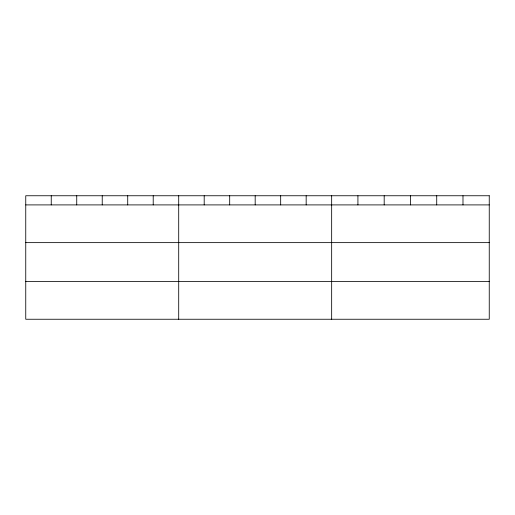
<?xml version="1.0" encoding="UTF-8"?>
<svg xmlns="http://www.w3.org/2000/svg" width="515" height="515" viewBox="0 0 515 515"><rect width="100%" height="100%" fill="white"/><g stroke="black" fill="none" stroke-linecap="round" stroke-linejoin="round"><path stroke-width="0.77" d="M25.75 204.906L489.25 204.906M25.75 242.636L489.25 242.636M25.75 281.512L489.25 281.512M462.985 195.751L462.985 204.906M436.72 195.751L436.72 204.906M410.455 195.751L410.455 204.906M384.19 195.751L384.19 204.906M357.925 195.751L357.925 204.906M331.66 195.751L331.66 319.249M306.168 195.751L306.168 204.906M280.675 195.751L280.675 204.906M255.183 195.751L255.183 204.906M229.69 195.751L229.69 204.906M204.198 195.751L204.198 204.906M178.705 195.751L178.705 319.249M153.213 195.751L153.213 204.906M127.72 195.751L127.72 204.906M102.228 195.751L102.228 204.906M76.735 195.751L76.735 204.906M51.242 195.751L51.242 204.906M489.25 195.751L25.75 195.751L25.75 319.249L489.25 319.249L489.25 195.751"/></g></svg>
